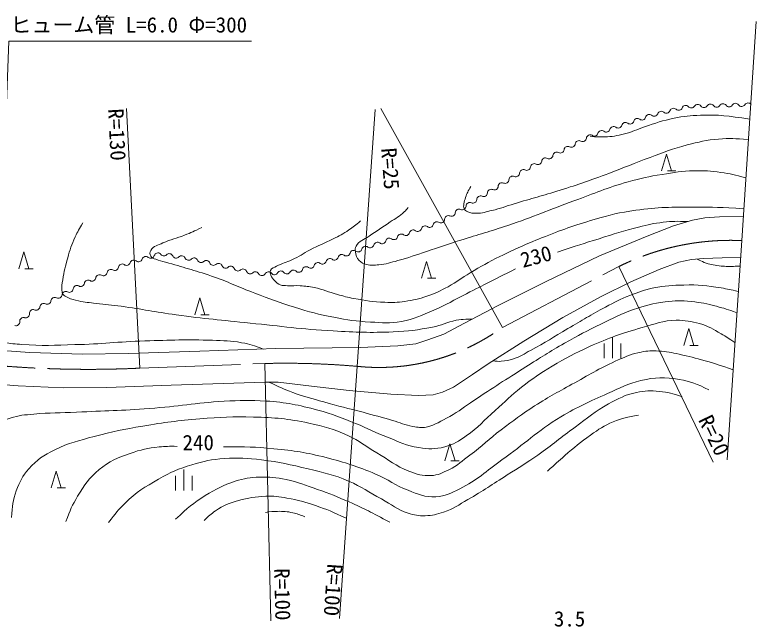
# Model space of a CAD drawing. Units: millimetres at full size, sheet at 1:1000; details may follow other scales. Extents: x 40000 to 680000, y 20000 to 380000.
# Drawn here: x 90097 to 178500, y 240740 to 313356 of the extents above; entities that cross this region are included whole.
import ezdxf
from ezdxf.enums import TextEntityAlignment as Align

# ---------------------------------------------------------------- set-up
doc = ezdxf.new("R2010")
doc.units = ezdxf.units.MM
doc.header["$LTSCALE"] = 1000
doc.linetypes.add('CHAIN', pattern=[18.5, 12, -1.5, 3.5, -1.5])
for name, color, linetype, lineweight in [('M-BMK', 2, 'CHAIN', 13), ('M-BMK-OTRS', 5, 'Continuous', 13), ('M-STR-HTXT', 7, 'Continuous', 13), ('M-WORK', 1, 'Continuous', 13)]:
    doc.layers.add(name, color=color, linetype=linetype, lineweight=lineweight)
doc.styles.add('ＭＳ ゴシック', font='')
doc.styles.get('ＭＳ ゴシック').set_extended_font_data('MS Gothic')

msp = doc.modelspace()

# ---------------------------------------------------------------- linework, layer by layer
at = {"layer": 'M-BMK'}
for p, q in [((148239, 276048), (162112, 283304)), ((105006, 271181), (119904, 271736))]:
    msp.add_line(p, q, dxfattribs=at)
for centre, radius, start, end in [((175462, 256438), 30000, 87.49893, 116.42299), ((133531, 296264), 25000, 263.99909, 306.0363), ((98884, 401037), 130000, 259.69548, 272.69893), ((122370, 171767), 100000, 85.09687, 91.41305)]:
    msp.add_arc(centre, radius, start, end, dxfattribs=at)
at = {"layer": 'M-BMK-OTRS'}
for p, q in [((176771, 286410), (178500, 312570)), ((175042, 260249), (176771, 286410))]:
    msp.add_line(p, q, dxfattribs=at)
at = {"layer": 'M-STR-HTXT'}
for p, q in [((103433, 302193), (105006, 271181)), ((128827, 241287), (133072, 302037)), ((133756, 302174), (148239, 276048)), ((173388, 259953), (162112, 283304)), ((120621, 241029), (119904, 271736))]:
    msp.add_line(p, q, dxfattribs=at)
msp.add_lwpolyline([(87995, 274193), (89374, 310193), (118324, 310193)], dxfattribs=at)
at = {"layer": 'M-WORK'}
for p, q in [((167209, 294742), (167809, 296742)), ((167809, 296742), (168409, 294742)), ((168909, 294742), (167909, 294742)), ((90582, 283048), (91182, 285048)), ((91182, 285048), (91782, 283048)), ((138587, 281923), (139187, 283923)), ((139187, 283923), (139787, 281923)), ((92282, 283048), (91282, 283048)), ((140287, 281923), (139287, 281923)), ((111570, 277562), (112170, 279562)), ((112170, 279562), (112770, 277562)), ((113270, 277562), (112270, 277562)), ((169885, 273897), (170485, 275897)), ((170485, 275897), (171085, 273897)), ((160374, 272375), (160374, 274125)), ((161374, 272375), (161374, 274875)), ((162374, 272375), (162374, 274125)), ((171585, 273897), (170585, 273897)), ((141389, 260135), (141989, 262135)), ((141989, 262135), (142589, 260135)), ((143089, 260135), (142089, 260135)), ((110246, 256591), (110246, 259091)), ((94433, 256901), (95033, 258901)), ((95033, 258901), (95633, 256901)), ((109246, 256591), (109246, 258341)), ((111246, 256591), (111246, 258341)), ((96133, 256901), (95133, 256901))]:
    msp.add_line(p, q, dxfattribs=at)
for points in [[(75976, 274920), (79401, 274381), (83787, 273747), (86929, 273419), (91902, 273044), (98164, 272833), (103606, 272926), (112166, 273208), (121220, 273513), (131293, 273630), (135750, 273841), (137931, 274099), (139362, 274568), (141238, 275225), (143701, 276562), (147735, 278673), (153458, 281522), (159814, 284571), (165490, 286940), (168656, 288160), (170908, 288864), (172385, 289122), (174145, 289239), (176961, 289286)], [(85466, 269481), (90485, 269059), (95856, 268824), (101087, 268871), (108756, 269153), (119967, 269528), (121492, 269504), (125479, 269012), (129959, 268496), (134931, 268074), (138238, 267933), (139974, 268003), (141100, 268332), (142413, 268895), (144665, 270443), (146541, 271709), (150786, 274383), (155430, 277221), (160027, 279731), (163546, 281466), (166946, 282944), (169292, 283835), (170777, 284148), (172200, 284273), (174452, 284367), (176640, 284430)]]:
    msp.add_lwpolyline(points, dxfattribs=at)
for centre, start, end in [((170100, 302094), 47.39582, 159.68577), ((170773, 302689), 215.56654, 327.85649), ((171538, 302209), 35.56654, 147.85649), ((172273, 302734), 215.56654, 327.85649), ((173037, 302254), 35.56654, 147.85649), ((173772, 302779), 215.56654, 327.85649), ((174537, 302298), 35.56654, 147.85649), ((175271, 302824), 215.56654, 327.85649), ((176036, 302343), 35.56654, 147.85649), ((176771, 302869), 215.56654, 327.85649), ((177535, 302388), 35.56654, 147.85649), ((165756, 301015), 52.51598, 164.80593), ((166337, 301705), 227.39582, 339.68577), ((167184, 301392), 47.39582, 159.68577), ((167795, 302057), 227.39582, 339.68577), ((168642, 301743), 47.39582, 159.68577), ((169254, 302408), 227.39582, 339.68577), ((163464, 300772), 232.51598, 344.80593), ((164335, 300535), 52.51598, 164.80593), ((164885, 301251), 232.51598, 344.80593), ((160621, 299812), 232.51598, 344.80593), ((161493, 299575), 52.51598, 164.80593), ((162043, 300292), 232.51598, 344.80593), ((162914, 300055), 52.51598, 164.80593), ((158708, 298578), 61.14074, 173.43069), ((159200, 299332), 232.51598, 344.80593), ((160072, 299095), 52.51598, 164.80593), ((156477, 297994), 241.14074, 353.43069), ((157374, 297890), 61.14074, 173.43069), ((157810, 298681), 241.14074, 353.43069), ((155144, 297306), 241.14074, 353.43069), ((156041, 297203), 61.14074, 173.43069), ((153375, 295827), 61.14074, 173.43069), ((153811, 296618), 241.14074, 353.43069), ((154708, 296515), 61.14074, 173.43069), ((152042, 295140), 61.14074, 173.43069), ((152478, 295931), 241.14074, 353.43069), ((149837, 294472), 245.45665, 357.74659), ((150739, 294437), 65.45665, 177.74659), ((151145, 295243), 241.14074, 353.43069), ((148559, 293686), 245.45665, 357.74659), ((149462, 293651), 65.45665, 177.74659), ((147282, 292900), 245.45665, 357.74659), ((148184, 292865), 65.45665, 177.74659), ((145629, 291293), 65.45665, 177.74659), ((146004, 292114), 245.45665, 357.74659), ((146907, 292079), 65.45665, 177.74659), ((144352, 290507), 65.45665, 177.74659), ((144727, 291328), 245.45665, 357.74659), ((143074, 289721), 65.45665, 177.74659), ((143449, 290542), 245.45665, 357.74659), ((141796, 288935), 65.45665, 177.74659), ((142172, 289756), 245.45665, 357.74659), ((139561, 288432), 232.815, 345.10494), ((140433, 288200), 52.815, 165.10494), ((140894, 288970), 245.45665, 357.74659), ((136723, 287457), 232.815, 345.10494), ((137596, 287225), 52.815, 165.10494), ((138142, 287944), 232.815, 345.10494), ((139015, 287712), 52.815, 165.10494), ((134759, 286250), 52.815, 165.10494), ((135305, 286970), 232.815, 345.10494), ((136178, 286738), 52.815, 165.10494), ((131922, 285275), 52.815, 165.10494), ((132468, 285995), 232.815, 345.10494), ((133340, 285763), 52.815, 165.10494), ((133886, 286482), 232.815, 345.10494), ((107162, 284489), 50.48782, 162.77777), ((107861, 285021), 204.06256, 316.35251), ((108515, 284398), 24.06256, 136.35251), ((129085, 284301), 52.815, 165.10494), ((129630, 285020), 232.815, 345.10494), ((130503, 284788), 52.815, 165.10494), ((131049, 285508), 232.815, 345.10494), ((104287, 283630), 50.48782, 162.77777), ((104862, 284327), 230.48782, 342.77777), ((105725, 284059), 50.48782, 162.77777), ((106299, 284756), 230.48782, 342.77777), ((109340, 284766), 204.06256, 316.35251), ((109993, 284143), 24.06256, 136.35251), ((110818, 284511), 204.06256, 316.35251), ((111471, 283888), 24.06256, 136.35251), ((112305, 284233), 200.94442, 313.23437), ((112924, 283575), 20.94442, 133.23437), ((126247, 283326), 52.815, 165.10494), ((126793, 284046), 232.815, 345.10494), ((127666, 283813), 52.815, 165.10494), ((128212, 284533), 232.815, 345.10494), ((101549, 282521), 59.11418, 171.40413), ((102013, 283297), 239.11418, 351.40413), ((102906, 283162), 59.11418, 171.40413), ((103425, 283897), 230.48782, 342.77777), ((113767, 283898), 200.94442, 313.23437), ((114386, 283240), 20.94442, 133.23437), ((115229, 283563), 200.94442, 313.23437), ((115848, 282905), 20.94442, 133.23437), ((116692, 283228), 200.94442, 313.23437), ((117310, 282570), 20.94442, 133.23437), ((123956, 283071), 232.815, 345.10494), ((124829, 282839), 52.815, 165.10494), ((125375, 283558), 232.815, 345.10494), ((100192, 281881), 59.11418, 171.40413), ((100656, 282656), 239.11418, 351.40413), ((118154, 282893), 200.94442, 313.23437), ((118772, 282235), 20.94442, 133.23437), ((119550, 282673), 217.8688, 330.15875), ((120334, 282224), 37.8688, 150.15875), ((121047, 282778), 217.8688, 330.15875), ((121830, 282329), 37.8688, 150.15875), ((122543, 282883), 217.8688, 330.15875), ((123326, 282434), 37.8688, 150.15875), ((97943, 281376), 239.11418, 351.40413), ((98836, 281241), 59.11418, 171.40413), ((99300, 282016), 239.11418, 351.40413), ((96177, 279881), 62.04416, 174.3341), ((96601, 280679), 242.04416, 354.3341), ((97499, 280590), 62.04416, 174.3341), ((94855, 279173), 62.04416, 174.3341), ((95279, 279971), 242.04416, 354.3341), ((92634, 278553), 242.04416, 354.3341), ((93533, 278464), 62.04416, 174.3341), ((93957, 279262), 242.04416, 354.3341), ((91392, 277639), 253.03337, 5.32332), ((92291, 277723), 73.03337, 185.32332), ((90229, 276691), 253.03337, 5.32332), ((91128, 276775), 73.03337, 185.32332)]:
    msp.add_arc(centre, 452, start, end, dxfattribs=at)
for points, knots in [([(158692, 298864), (159484, 298775), (159747, 298762), (160425, 298779), (161360, 298802), (161883, 298920), (162794, 299130), (163762, 299354), (164242, 299688), (165186, 299998), (166547, 300445), (167307, 300719), (168704, 301030), (169909, 301299), (170615, 301295), (171847, 301359), (174148, 301478), (175030, 301274), (177729, 300913)], [0, 0, 0, 0, 1, 1, 1, 2, 2, 2, 3, 3, 3, 4, 4, 4, 5, 5, 5, 6, 6, 6, 6]), ([(144462, 292868), (144147, 292288), (144024, 292104), (143853, 291570), (143756, 291270), (143689, 291102), (143649, 290789), (143622, 290571), (143585, 290427), (143676, 290227), (143767, 290024), (143906, 289954), (144103, 289850), (144469, 289657), (144736, 289695), (145150, 289678), (145882, 289649), (146280, 289850), (146995, 290007), (148049, 290237), (148605, 290496), (149638, 290804), (151780, 291442), (152995, 291749), (155126, 292422), (157408, 293144), (158673, 293592), (160919, 294416), (162859, 295127), (163901, 295641), (165845, 296339), (167554, 296954), (168494, 297368), (170254, 297817), (171699, 298186), (172520, 298407), (174007, 298521), (175394, 298627), (175941, 298588), (177566, 298449)], [0, 0, 0, 0, 1, 1, 1, 2, 2, 2, 3, 3, 3, 4, 4, 4, 5, 5, 5, 6, 6, 6, 7, 7, 7, 8, 8, 8, 9, 9, 9, 10, 10, 10, 11, 11, 11, 12, 12, 12, 13, 13, 13, 13]), ([(137014, 290361), (136814, 290104), (136732, 290029), (136537, 289830), (135969, 289252), (135514, 289087), (134848, 288626), (133872, 287949), (133296, 287613), (132331, 286921), (131711, 286478), (131148, 286402), (130783, 285733), (130659, 285508), (130662, 285330), (130715, 285078), (130807, 284645), (130820, 284332), (131142, 284029), (131431, 283758), (131652, 283652), (132033, 283544), (132586, 283387), (132931, 283486), (133503, 283528), (134406, 283596), (134893, 283788), (135771, 284013), (137125, 284361), (137849, 284675), (139179, 285108), (140783, 285629), (141670, 285955), (143276, 286468), (145463, 287167), (146716, 287472), (148889, 288211), (151999, 289269), (153681, 290027), (156770, 291143), (159291, 292054), (160662, 292697), (163243, 293418), (164798, 293852), (165683, 294064), (167278, 294310), (168762, 294539), (169599, 294698), (171101, 294732), (172348, 294759), (173055, 294721), (174290, 294544), (175469, 294376), (175901, 294261), (177265, 293885)], [0, 0, 0, 0, 1, 1, 1, 2, 2, 2, 3, 3, 3, 4, 4, 4, 5, 5, 5, 6, 6, 6, 7, 7, 7, 8, 8, 8, 9, 9, 9, 10, 10, 10, 11, 11, 11, 12, 12, 12, 13, 13, 13, 14, 14, 14, 15, 15, 15, 16, 16, 16, 17, 17, 17, 18, 18, 18, 18]), ([(131313, 288754), (130697, 288219), (130498, 288059), (129933, 287671), (129235, 287191), (128793, 286999), (128041, 286608), (126990, 286061), (126359, 285838), (125305, 285294), (124450, 284853), (124020, 284511), (123147, 284106), (122439, 283778), (121994, 283700), (121302, 283340), (120999, 283182), (120744, 283141), (120583, 282839), (120480, 282647), (120543, 282485), (120624, 282283), (120742, 281987), (120881, 281852), (121099, 281620), (121319, 281384), (121462, 281252), (121756, 281119), (122058, 280983), (122269, 281046), (122600, 281026), (123197, 280988), (123536, 281059), (124132, 281010), (124788, 280956), (125160, 280938), (125805, 280807), (126905, 280583), (127472, 280266), (128557, 279978), (129323, 279775), (129746, 279626), (130528, 279493), (131965, 279250), (132775, 279071), (134233, 279040), (135162, 279020), (135691, 279012), (136610, 279149), (137646, 279304), (138227, 279431), (139221, 279759), (140252, 280099), (140795, 280393), (141754, 280901), (142833, 281470), (143343, 281949), (144397, 282563), (145757, 283356), (146516, 283810), (147931, 284502), (149847, 285440), (150936, 285939), (152919, 286728), (155331, 287687), (156699, 288197), (159189, 288932), (161090, 289494), (162184, 289737), (164145, 290027), (166856, 290428), (168410, 290390), (171150, 290402), (173445, 290413), (174238, 290380), (177022, 290215)], [0, 0, 0, 0, 1, 1, 1, 2, 2, 2, 3, 3, 3, 4, 4, 4, 5, 5, 5, 6, 6, 6, 7, 7, 7, 8, 8, 8, 9, 9, 9, 10, 10, 10, 11, 11, 11, 12, 12, 12, 13, 13, 13, 14, 14, 14, 15, 15, 15, 16, 16, 16, 17, 17, 17, 18, 18, 18, 19, 19, 19, 20, 20, 20, 21, 21, 21, 22, 22, 22, 23, 23, 23, 24, 24, 24, 25, 25, 25, 25]), ([(86151, 288607), (86429, 287320), (86500, 286977), (86694, 285926), (86916, 284721), (87063, 284048), (87194, 282830), (87391, 281006), (87266, 279968), (87390, 278139), (87460, 277098), (87412, 276495), (87656, 275481), (87744, 275113), (87795, 274867), (88068, 274605), (88300, 274383), (88520, 274383), (88828, 274292), (89627, 274059), (90111, 274083), (90939, 274011), (93397, 273795), (94789, 273942), (97256, 273987), (100522, 274048), (102341, 274340), (105606, 274433), (108756, 274523), (110525, 274629), (113674, 274503), (115034, 274449), (115813, 274493), (117146, 274222), (118191, 274009), (118590, 273888), (119768, 273464)], [0, 0, 0, 0, 1, 1, 1, 2, 2, 2, 3, 3, 3, 4, 4, 4, 5, 5, 5, 6, 6, 6, 7, 7, 7, 8, 8, 8, 9, 9, 9, 10, 10, 10, 11, 11, 11, 12, 12, 12, 12]), ([(98201, 288518), (97740, 287760), (97607, 287516), (97290, 286841), (96849, 285902), (96682, 285337), (96399, 284339), (96113, 283331), (95983, 282755), (95813, 281720), (95731, 281224), (95674, 280937), (95719, 280435), (95734, 280261), (95735, 280144), (95840, 280003), (96000, 279787), (96169, 279738), (96407, 279612), (96873, 279364), (97187, 279342), (97699, 279216), (98498, 279019), (98969, 279023), (99784, 278913), (100954, 278756), (101617, 278732), (102786, 278569), (105349, 278212), (106768, 277904), (109330, 277548), (112763, 277071), (114701, 276918), (118149, 276563), (122012, 276164), (124170, 275852), (128047, 275625), (130846, 275460), (132422, 275405), (135224, 275507), (137059, 275574), (138083, 275753), (139891, 276070), (141028, 276270), (141593, 276691), (142729, 276891), (143175, 276970), (143429, 276991), (143881, 277019), (144172, 277037), (144272, 277042), (144628, 277047)], [0, 0, 0, 0, 1, 1, 1, 2, 2, 2, 3, 3, 3, 4, 4, 4, 5, 5, 5, 6, 6, 6, 7, 7, 7, 8, 8, 8, 9, 9, 9, 10, 10, 10, 11, 11, 11, 12, 12, 12, 13, 13, 13, 14, 14, 14, 15, 15, 15, 16, 16, 16, 17, 17, 17, 17]), ([(154801, 285039), (157200, 285830), (157823, 286036), (159773, 286634), (161608, 287196), (162623, 287562), (164487, 288018), (165616, 288293), (166250, 288465), (167404, 288596), (168547, 288726), (168983, 288718), (170349, 288689)], [0, 0, 0, 0, 1, 1, 1, 2, 2, 2, 3, 3, 3, 4, 4, 4, 4]), ([(112380, 287955), (111424, 287500), (111152, 287377), (110347, 287048), (109351, 286642), (108729, 286575), (107751, 286126), (107146, 285847), (106656, 285796), (106297, 285234), (106152, 285007), (106167, 284775), (106307, 284545), (106450, 284309), (106659, 284293), (106907, 284171), (107329, 283964), (107614, 283976), (108064, 283843), (110205, 283210), (111417, 282892), (113533, 282177), (115590, 281482), (116671, 280900), (118705, 280137), (120548, 279445), (121572, 279028), (123454, 278448), (125257, 277893), (126282, 277615), (128133, 277252), (129819, 276922), (130780, 276783), (132496, 276689), (133937, 276611), (134770, 276499), (136190, 276760), (137759, 277048), (138573, 277489), (140048, 278096), (141624, 278746), (142421, 279297), (143941, 280067), (146223, 281221), (146934, 281581), (149782, 283022)], [0, 0, 0, 0, 1, 1, 1, 2, 2, 2, 3, 3, 3, 4, 4, 4, 5, 5, 5, 6, 6, 6, 7, 7, 7, 8, 8, 8, 9, 9, 9, 10, 10, 10, 11, 11, 11, 12, 12, 12, 13, 13, 13, 14, 14, 14, 15, 15, 15, 15]), ([(171459, 284208), (171835, 283997), (171970, 283941), (172312, 283804), (172970, 283540), (173377, 283491), (174079, 283397), (174745, 283307), (175127, 283326), (175799, 283334), (176100, 283338), (176202, 283338), (176569, 283357)], [0, 0, 0, 0, 1, 1, 1, 2, 2, 2, 3, 3, 3, 4, 4, 4, 4]), ([(147073, 272044), (147539, 271990), (147702, 271985), (148105, 272004), (148684, 272032), (149004, 272135), (149560, 272301), (150413, 272556), (150821, 272885), (151608, 273302), (153381, 274241), (154304, 274892), (156041, 275897), (157795, 276913), (158748, 277537), (160544, 278477), (161647, 279056), (162260, 279403), (163421, 279853), (164520, 280280), (165142, 280531), (166298, 280760), (167676, 281033), (168474, 281076), (169879, 281104), (171618, 281140), (172606, 281062), (174320, 280760), (175125, 280618), (175419, 280570), (176369, 280327)], [0, 0, 0, 0, 1, 1, 1, 2, 2, 2, 3, 3, 3, 4, 4, 4, 5, 5, 5, 6, 6, 6, 7, 7, 7, 8, 8, 8, 9, 9, 9, 10, 10, 10, 10]), ([(176202, 277796), (175072, 278204), (174731, 278317), (173764, 278569), (172610, 278870), (171949, 279013), (170762, 279132), (169547, 279254), (168847, 279251), (167635, 279101), (166136, 278916), (165316, 278639), (163882, 278163), (162305, 277638), (161487, 277163), (159989, 276443), (158266, 275614), (157324, 275098), (155658, 274160), (153811, 273121), (152822, 272460), (151029, 271330), (148586, 269788), (147231, 268902), (144814, 267319), (143692, 266584), (143144, 266036), (141953, 265419), (140889, 264869), (140332, 264405), (139161, 264153), (138552, 264021), (138182, 264124), (137567, 264223), (136585, 264381), (136082, 264674), (135127, 264950), (133767, 265343), (133000, 265543), (131633, 265912), (129803, 266405), (128764, 266629), (126942, 267147), (125498, 267557), (124671, 267740), (123267, 268273), (122122, 268707), (121724, 268885), (120392, 269521)], [0, 0, 0, 0, 1, 1, 1, 2, 2, 2, 3, 3, 3, 4, 4, 4, 5, 5, 5, 6, 6, 6, 7, 7, 7, 8, 8, 8, 9, 9, 9, 10, 10, 10, 11, 11, 11, 12, 12, 12, 13, 13, 13, 14, 14, 14, 15, 15, 15, 16, 16, 16, 16]), ([(74977, 268987), (76067, 268670), (76431, 268556), (77306, 268142), (78273, 267685), (78801, 267371), (79636, 266704), (80591, 265941), (81021, 265391), (81857, 264499), (82754, 263542), (83164, 262925), (84025, 261935), (84331, 261582), (84430, 261294), (84827, 261049), (84963, 260965), (85073, 260904), (85224, 260955), (85508, 261050), (85565, 261278), (85745, 261518), (86112, 262005), (86084, 262427), (86464, 262904), (86952, 263517), (87305, 263799), (87923, 264280), (88501, 264730), (88855, 264981), (89550, 265213), (90608, 265567), (91253, 265596), (92364, 265698), (94349, 265880), (95471, 265838), (97462, 265932), (100858, 266094), (102765, 266112), (106155, 266362), (109635, 266619), (111561, 267039), (115045, 267230), (116993, 267337), (118093, 267376), (120040, 267254), (122490, 267100), (123856, 266792), (126232, 266175), (128038, 265705), (129001, 265268), (130736, 264580), (132238, 263984), (133028, 263523), (134535, 262938), (135967, 262383), (136747, 261929), (138264, 261695), (139460, 261510), (140193, 261472), (141360, 261789), (142444, 262083), (142993, 262464), (143917, 263102), (145391, 264120), (146019, 264945), (147365, 266128), (148593, 267208), (149216, 267891), (150508, 268895), (151876, 269959), (152677, 270519), (154166, 271405), (155857, 272411), (156828, 272945), (158623, 273751), (161005, 274820), (162397, 275311), (164909, 276026), (166467, 276469), (167345, 276875), (168966, 276893), (170067, 276906), (170693, 276778), (171757, 276495), (172826, 276210), (173355, 275827), (174314, 275275), (174976, 274894), (175209, 274749), (175966, 274227)], [0, 0, 0, 0, 1, 1, 1, 2, 2, 2, 3, 3, 3, 4, 4, 4, 5, 5, 5, 6, 6, 6, 7, 7, 7, 8, 8, 8, 9, 9, 9, 10, 10, 10, 11, 11, 11, 12, 12, 12, 13, 13, 13, 14, 14, 14, 15, 15, 15, 16, 16, 16, 17, 17, 17, 18, 18, 18, 19, 19, 19, 20, 20, 20, 21, 21, 21, 22, 22, 22, 23, 23, 23, 24, 24, 24, 25, 25, 25, 26, 26, 26, 27, 27, 27, 28, 28, 28, 29, 29, 29, 30, 30, 30, 30]), ([(89690, 253336), (89798, 254775), (89826, 255356), (90276, 256549), (90689, 257643), (90968, 258287), (91754, 259153), (92763, 260264), (93505, 260762), (94850, 261428), (96592, 262290), (97686, 262520), (99564, 263023), (101800, 263621), (103076, 263879), (105358, 264266), (107998, 264713), (109490, 264912), (112159, 265134), (114644, 265340), (116047, 265419), (118539, 265345), (121137, 265267), (122613, 265168), (125153, 264618), (127013, 264215), (128066, 263933), (129797, 263140), (131231, 262483), (131904, 261868), (133268, 261076), (134755, 260213), (135485, 259508), (137091, 258895), (138073, 258520), (138677, 258305), (139726, 258355), (140600, 258397), (141066, 258675), (141853, 259059), (142929, 259584), (143410, 260094), (144370, 260810), (145864, 261923), (146587, 262692), (148076, 263812), (149613, 264970), (150467, 265634), (152086, 266674), (153903, 267840), (154983, 268394), (156871, 269441), (158870, 270551), (159952, 271264), (162055, 272162), (163089, 272604), (163667, 272912), (164775, 273108), (165588, 273252), (166062, 273259), (166886, 273218), (167843, 273170), (168372, 273036), (169310, 272842), (170537, 272589), (171216, 272402), (172421, 272060), (173736, 271688), (174172, 271535), (175752, 270991)], [0, 0, 0, 0, 1, 1, 1, 2, 2, 2, 3, 3, 3, 4, 4, 4, 5, 5, 5, 6, 6, 6, 7, 7, 7, 8, 8, 8, 9, 9, 9, 10, 10, 10, 11, 11, 11, 12, 12, 12, 13, 13, 13, 14, 14, 14, 15, 15, 15, 16, 16, 16, 17, 17, 17, 18, 18, 18, 19, 19, 19, 20, 20, 20, 21, 21, 21, 22, 22, 22, 23, 23, 23, 23]), ([(114964, 261775), (117781, 261795), (118640, 261795), (120980, 261563), (123435, 261320), (124818, 261123), (127207, 260508), (129564, 259902), (130875, 259482), (133118, 258538), (134675, 257882), (135408, 257205), (136988, 256603), (138227, 256131), (138972, 255731), (140295, 255829), (141465, 255916), (142089, 256266), (143144, 256779), (145287, 257820), (146229, 258853), (148175, 260227), (150956, 262189), (152305, 263594), (155212, 265363), (157285, 266625), (158548, 267166), (160770, 268142), (162296, 268813), (163124, 269310), (164746, 269690), (166486, 270098), (167561, 270152), (169320, 269831), (170765, 269567), (171387, 269314), (172873, 268600)], [0, 0, 0, 0, 1, 1, 1, 2, 2, 2, 3, 3, 3, 4, 4, 4, 5, 5, 5, 6, 6, 6, 7, 7, 7, 8, 8, 8, 9, 9, 9, 10, 10, 10, 11, 11, 11, 12, 12, 12, 12]), ([(101287, 252750), (102095, 253869), (102417, 254230), (103257, 255072), (104611, 256430), (105587, 256971), (107245, 257934), (108703, 258781), (109597, 259149), (111208, 259646), (112680, 260100), (113543, 260286), (115078, 260397), (116807, 260521), (117790, 260430), (119511, 260232), (121709, 259980), (122922, 259680), (125070, 259153), (126984, 258685), (128091, 258479), (129902, 257699), (131502, 257010), (132285, 256393), (133818, 255565), (135052, 254899), (135657, 254325), (136985, 253876), (137748, 253618), (138220, 253549), (139025, 253571), (139902, 253595), (140395, 253727), (141230, 253994), (142440, 254380), (143012, 254865), (144115, 255495), (145995, 256567), (146987, 257272), (148812, 258438), (150246, 259355), (151079, 259827), (152470, 260807), (154241, 262054), (155147, 262870), (156903, 264138), (158441, 265247), (159215, 266018), (160891, 266905), (162136, 267564), (162841, 268005), (164221, 268289), (165272, 268505), (165897, 268506), (166965, 268406), (168043, 268306), (168479, 268161), (169663, 267773)], [0, 0, 0, 0, 1, 1, 1, 2, 2, 2, 3, 3, 3, 4, 4, 4, 5, 5, 5, 6, 6, 6, 7, 7, 7, 8, 8, 8, 9, 9, 9, 10, 10, 10, 11, 11, 11, 12, 12, 12, 13, 13, 13, 14, 14, 14, 15, 15, 15, 16, 16, 16, 17, 17, 17, 18, 18, 18, 19, 19, 19, 19]), ([(153620, 258884), (154592, 259789), (154863, 260030), (155684, 260737), (156849, 261740), (157495, 262319), (158756, 263199), (159756, 263897), (160327, 264304), (161454, 264771), (162583, 265239), (163092, 265327), (164479, 265568)], [0, 0, 0, 0, 1, 1, 1, 2, 2, 2, 3, 3, 3, 4, 4, 4, 4]), ([(96177, 252874), (96706, 254289), (96916, 254780), (97584, 255899), (98401, 257266), (98918, 258059), (100153, 259066), (101415, 260095), (102308, 260465), (103847, 261001), (105150, 261454), (105920, 261646), (107294, 261775), (108129, 261853), (108452, 261872), (109441, 261845)], [0, 0, 0, 0, 1, 1, 1, 2, 2, 2, 3, 3, 3, 4, 4, 4, 5, 5, 5, 5]), ([(109275, 253167), (110794, 254553), (111306, 255049), (112809, 255966), (114129, 256771), (114899, 257222), (116374, 257686), (117473, 258031), (118132, 258126), (119283, 258170), (120521, 258218), (121227, 258120), (122441, 257873), (123944, 257568), (124750, 257235), (126194, 256716), (127685, 256180), (128510, 255850), (129962, 255215), (131903, 254366), (132541, 254001), (134809, 252784)], [0, 0, 0, 0, 1, 1, 1, 2, 2, 2, 3, 3, 3, 4, 4, 4, 5, 5, 5, 6, 6, 6, 7, 7, 7, 7]), ([(112668, 252979), (113221, 253564), (113455, 253757), (114029, 254167), (114979, 254846), (115642, 255051), (116765, 255371), (118002, 255725), (118733, 255821), (120017, 255887), (121009, 255938), (121571, 255834), (122551, 255669), (123907, 255439), (124652, 255207), (125959, 254777), (127429, 254294), (127941, 254044), (129618, 253261)], [0, 0, 0, 0, 1, 1, 1, 2, 2, 2, 3, 3, 3, 4, 4, 4, 5, 5, 5, 6, 6, 6, 6]), ([(119971, 253949), (120635, 254054), (120854, 254079), (121425, 254089), (122142, 254103), (122555, 254079), (123254, 253917), (123819, 253787), (124038, 253708), (124661, 253448)], [0, 0, 0, 0, 1, 1, 1, 2, 2, 2, 3, 3, 3, 3])]:
    msp.add_open_spline(points, degree=3, knots=knots, dxfattribs=at)

# ---------------------------------------------------------------- texts
at = {"layer": 'M-STR-HTXT', "style": 'ＭＳ ゴシック'}
msp.add_text('ヒューム管 L=6.0 Φ=300', height=1833, dxfattribs=at).set_placement((89574, 310693), align=Align.BOTTOM_LEFT)
for s, rotation, p in [('R=130', 272.903, (100668, 302096)), ('R=25', 274.34, (133227, 297376)), ('R=20', 295.775, (171061, 264772)), ('R=100', 266.003, (126819, 247915)), ('R=100', 271.337, (120476, 247264))]:
    msp.add_text(s, height=1833, rotation=rotation, dxfattribs=at).set_placement(p, align=Align.BOTTOM_LEFT)
msp.add_text('3.5', height=1833, dxfattribs=at).set_placement((156250, 239797), align=Align.BOTTOM_CENTER)
at = {"layer": 'M-WORK', "style": 'ＭＳ ゴシック'}
msp.add_text('230', height=1833, rotation=14.967, dxfattribs=at).set_placement((150822, 282613), align=Align.BOTTOM_LEFT)
msp.add_text('240', height=1833, dxfattribs=at).set_placement((110096, 260840), align=Align.BOTTOM_LEFT)

doc.saveas('drawing.dxf')
